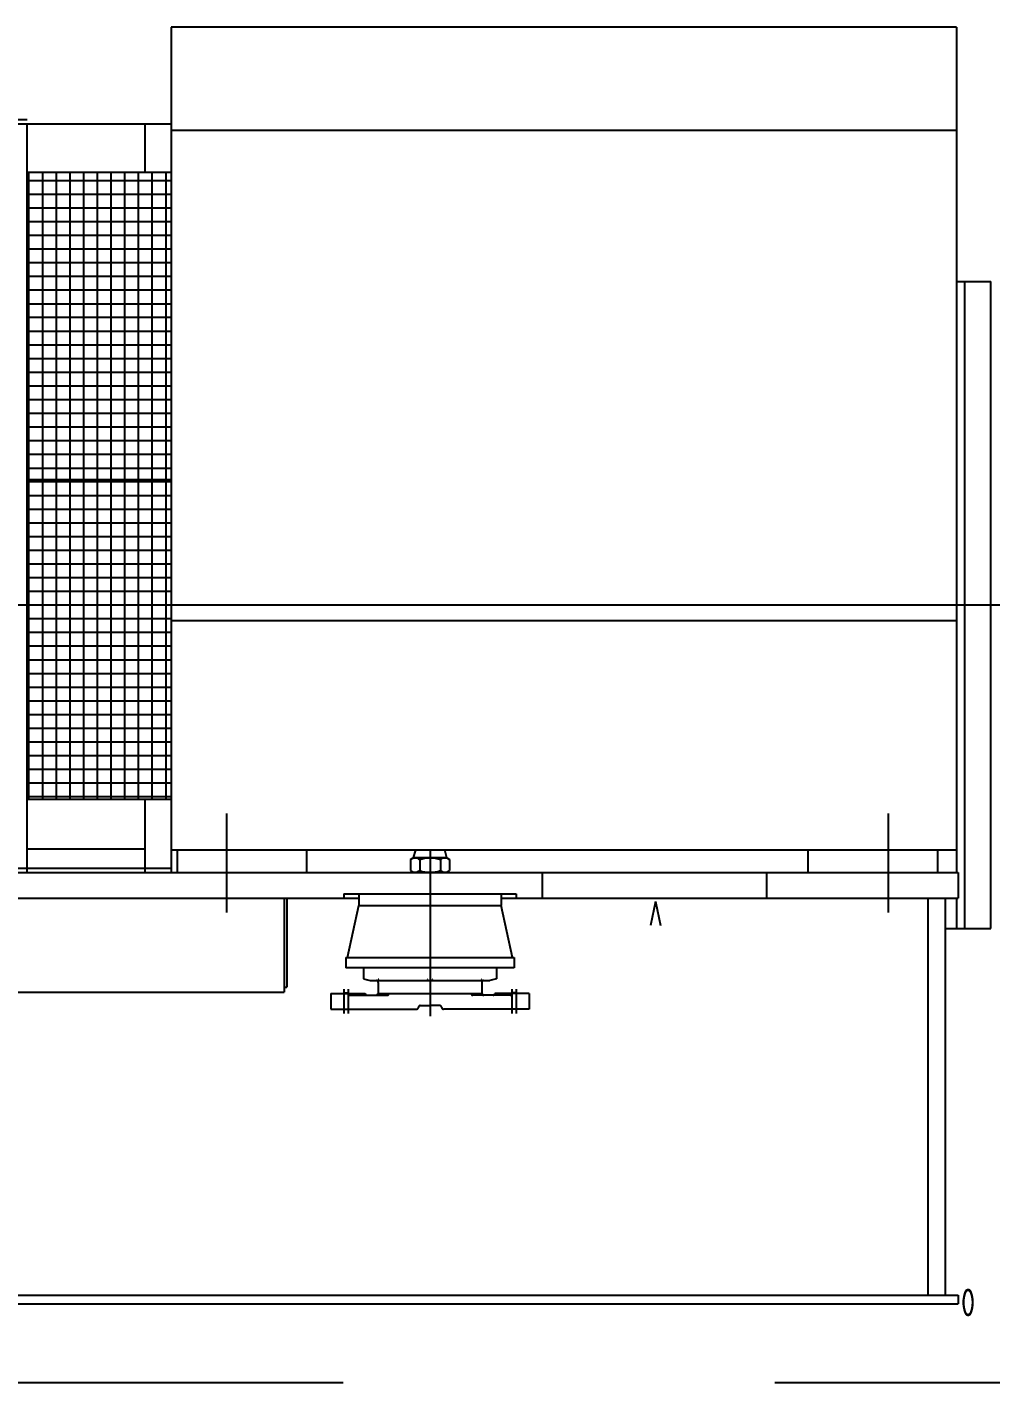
# Model space of a CAD drawing. Header units: millimetres. Extents: x -1838618 to -1600818, y -1770412 to -1553248.
# Drawn here: x -1815471 to -1814354, y -1655445 to -1653874 of the extents above; entities that cross this region are included whole.
import ezdxf

# ---------------------------------------------------------------- set-up
doc = ezdxf.new("R2010")
doc.units = ezdxf.units.MM
doc.header["$LTSCALE"] = 100
doc.linetypes.add('CENTER2', pattern=[28.575, 19.05, -3.175, 3.175, -3.175])
doc.linetypes.add('DASHED', pattern=[0.75, 0.5, -0.25])
for name, color, linetype in [('bt', 7, 'Continuous'), ('PV', 7, 'Continuous'), ('TV', 7, 'Continuous')]:
    doc.layers.add(name, color=color, linetype=linetype)
doc.styles.get("Standard").update_dxf_attribs({"font": 'gbenor.shx', "width": 0.9, "bigfont": 'gbcbig.shx'})

# ---------------------------------------------------------------- blocks, each defined once
blk = doc.blocks.new('GENERATE')
at = {"layer": 'PV', "color": 9, "linetype": 'CENTER2', "ltscale": 25.4}
for p, q in [((1710.5, 1582.9), (800.5, 1582.9)), ((800.5, 1582.9), (800.5, 602.9)), ((1710.5, 1582.9), (1710.5, 602.9)), ((800.5, 1470.4), (611.5, 1470.4)), ((613.5, 1475.9), (633.5, 1475.9)), ((633.5, 602.9), (633.5, 1470.4)), ((770.5, 1414.6), (770.5, 1470.4)), ((1710.5, 1462.9), (800.5, 1462.9)), ((633.5, 1414.6), (800.5, 1414.6)), ((635.7, 687.8), (635.7, 1414.6)), ((651.6, 687.8), (651.6, 1414.6)), ((667.5, 687.8), (667.5, 1414.6)), ((683.4, 687.8), (683.4, 1414.6)), ((699.2, 687.8), (699.2, 1414.6)), ((715.1, 687.8), (715.1, 1414.6)), ((731, 687.8), (731, 1414.6)), ((746.9, 687.8), (746.9, 1414.6)), ((762.7, 687.8), (762.7, 1414.6)), ((778.6, 687.8), (778.6, 1414.6)), ((794.5, 687.8), (794.5, 1414.6)), ((633.5, 1405.1), (800.5, 1405.1)), ((633.5, 1389.2), (800.5, 1389.2)), ((633.5, 1373.4), (800.5, 1373.4)), ((633.5, 1357.5), (800.5, 1357.5)), ((633.5, 1341.6), (800.5, 1341.6)), ((633.5, 1325.7), (800.5, 1325.7)), ((633.5, 1309.9), (800.5, 1309.9)), ((633.5, 1294), (800.5, 1294)), ((633.5, 1278.1), (800.5, 1278.1)), ((1710.5, 1287.9), (1720.5, 1287.9)), ((1720.5, 1287.9), (1750.5, 1287.9)), ((1720.5, 537.9), (1720.5, 1287.9)), ((1750.5, 537.9), (1750.5, 1287.9)), ((633.5, 1262.2), (800.5, 1262.2)), ((633.5, 1246.4), (800.5, 1246.4)), ((633.5, 1230.5), (800.5, 1230.5)), ((633.5, 1214.6), (800.5, 1214.6)), ((633.5, 1198.7), (800.5, 1198.7)), ((633.5, 1182.9), (800.5, 1182.9)), ((633.5, 1167), (800.5, 1167)), ((633.5, 1151.1), (800.5, 1151.1)), ((633.5, 1135.2), (800.5, 1135.2)), ((633.5, 1119.4), (800.5, 1119.4)), ((633.5, 1103.5), (800.5, 1103.5)), ((633.5, 1087.6), (800.5, 1087.6)), ((633.5, 1071.7), (800.5, 1071.7)), ((633.5, 1058.3), (800.5, 1058.3)), ((633.5, 1055.9), (800.5, 1055.9)), ((633.5, 1040), (800.5, 1040)), ((633.5, 1024.1), (800.5, 1024.1)), ((633.5, 1008.2), (800.5, 1008.2)), ((633.5, 992.4), (800.5, 992.4)), ((633.5, 976.5), (800.5, 976.5)), ((633.5, 960.6), (800.5, 960.6)), ((633.5, 944.7), (800.5, 944.7)), ((633.5, 928.9), (800.5, 928.9)), ((611.5, 912.9), (2110.5, 912.9)), ((633.5, 913), (800.5, 913)), ((633.5, 897.1), (800.5, 897.1)), ((633.5, 881.2), (800.5, 881.2)), ((800.5, 894.9), (1710.5, 894.9)), ((633.5, 865.4), (800.5, 865.4)), ((633.5, 849.5), (800.5, 849.5)), ((633.5, 833.6), (800.5, 833.6)), ((633.5, 817.7), (800.5, 817.7)), ((633.5, 801.9), (800.5, 801.9)), ((633.5, 786), (800.5, 786)), ((633.5, 770.1), (800.5, 770.1)), ((633.5, 754.2), (800.5, 754.2)), ((633.5, 738.4), (800.5, 738.4)), ((633.5, 722.5), (800.5, 722.5)), ((633.5, 706.6), (800.5, 706.6)), ((633.5, 690.7), (800.5, 690.7)), ((633.5, 687.8), (800.5, 687.8)), ((770.5, 602.9), (770.5, 687.8)), ((864.5, 671.2), (864.5, 556.3)), ((1631.5, 671.2), (1631.5, 556.3)), ((633.5, 630.3), (770.5, 630.3)), ((800.5, 628.9), (1710.5, 628.9)), ((807.5, 628.9), (807.5, 602.9)), ((957.5, 628.9), (957.5, 602.9)), ((1083.5, 628.9), (1081, 619.9)), ((1100.5, 628.9), (1100.5, 436.1)), ((1120, 619.9), (1117.5, 628.9)), ((1538.5, 628.9), (1538.5, 602.9)), ((1688.5, 628.9), (1688.5, 602.9)), ((1077.9, 617.7), (1081, 619.9)), ((1077.9, 617.7), (1079.1, 618.5)), ((1077.9, 617.7), (1077.9, 605.1)), ((1079.1, 618.5), (1080.4, 619.2)), ((1080.4, 619.2), (1081.8, 619.7)), ((1120, 619.9), (1081, 619.9)), ((1081.8, 619.7), (1083.2, 619.9)), ((1083.2, 619.9), (1084.6, 619.7)), ((1084.6, 619.7), (1086, 619.2)), ((1086, 619.2), (1087.3, 618.5)), ((1087.3, 618.5), (1088.5, 617.7)), ((1088.5, 617.7), (1091.4, 618.6)), ((1088.5, 617.7), (1088.5, 605.1)), ((1091.4, 618.6), (1094.4, 619.3)), ((1094.4, 619.3), (1097.4, 619.7)), ((1097.4, 619.7), (1100.5, 619.9)), ((1100.5, 619.9), (1103.6, 619.7)), ((1103.6, 619.7), (1106.6, 619.3)), ((1106.6, 619.3), (1109.6, 618.6)), ((1109.6, 618.6), (1112.5, 617.7)), ((1112.5, 617.7), (1113.7, 618.5)), ((1112.5, 617.7), (1112.5, 605.1)), ((1113.7, 618.5), (1115, 619.2)), ((1115, 619.2), (1116.4, 619.7)), ((1116.4, 619.7), (1117.8, 619.9)), ((1117.8, 619.9), (1119.2, 619.7)), ((1119.2, 619.7), (1120.6, 619.2)), ((1120, 619.9), (1123.1, 617.7)), ((1120.6, 619.2), (1121.9, 618.5)), ((1121.9, 618.5), (1123.1, 617.7)), ((1123.1, 617.7), (1123.1, 605.1)), ((611.5, 607.9), (800.5, 607.9)), ((611.5, 602.9), (1712.5, 602.9)), ((1077.9, 605.1), (1081, 602.9)), ((1077.9, 605.1), (1079.1, 604.2)), ((1079.1, 604.2), (1080.4, 603.5)), ((1080.4, 603.5), (1081.8, 603)), ((1120, 602.9), (1081, 602.9)), ((1081.8, 603), (1083.2, 602.9)), ((1083.2, 602.9), (1084.6, 603)), ((1084.6, 603), (1086, 603.5)), ((1086, 603.5), (1087.3, 604.2)), ((1087.3, 604.2), (1088.5, 605.1)), ((1088.5, 605.1), (1091.4, 604.1)), ((1091.4, 604.1), (1094.4, 603.5)), ((1094.4, 603.5), (1097.4, 603)), ((1097.4, 603), (1100.5, 602.9)), ((1100.5, 602.9), (1103.6, 603)), ((1103.6, 603), (1106.6, 603.5)), ((1106.6, 603.5), (1109.6, 604.1)), ((1109.6, 604.1), (1112.5, 605.1)), ((1112.5, 605.1), (1113.7, 604.2)), ((1113.7, 604.2), (1115, 603.5)), ((1115, 603.5), (1116.4, 603)), ((1116.4, 603), (1117.8, 602.9)), ((1117.8, 602.9), (1119.2, 603)), ((1119.2, 603), (1120.6, 603.5)), ((1120, 602.9), (1123.1, 605.1)), ((1120.6, 603.5), (1121.9, 604.2)), ((1121.9, 604.2), (1123.1, 605.1)), ((1230.5, 602.9), (1230.5, 572.9)), ((1490.5, 602.9), (1490.5, 572.9)), ((1712.5, 602.9), (1712.5, 572.9)), ((611.5, 572.9), (1018, 572.9)), ((931.5, 572.9), (931.5, 463.9)), ((934.5, 572.9), (934.5, 469.9)), ((1000.5, 577.9), (1200.5, 577.9)), ((1000.5, 577.9), (1000.5, 572.9)), ((1018, 577.9), (1018, 564.4)), ((1183, 577.9), (1183, 564.4)), ((1183, 572.9), (1712.5, 572.9)), ((1200.5, 577.9), (1200.5, 572.9)), ((1677.5, 572.9), (1677.5, 112.9)), ((1697.5, 572.9), (1697.5, 112.9)), ((1710.5, 572.9), (1710.5, 537.9)), ((1005, 504.4), (1018, 564.4)), ((1018, 564.4), (1183, 564.4)), ((1196, 504.4), (1183, 564.4)), ((1697.5, 537.9), (1750.5, 537.9)), ((1003, 504.4), (1198, 504.4)), ((1003, 504.4), (1003, 492.4)), ((1198, 504.4), (1198, 492.4)), ((1198, 492.4), (1003, 492.4)), ((1023.5, 492.4), (1023.5, 479.4)), ((1177.5, 492.4), (1177.5, 479.4)), ((1023.5, 479.4), (1031, 477.4)), ((1031, 477.4), (1170, 477.4)), ((1040.5, 475.4), (1040.5, 462.4)), ((1160.5, 475.4), (1160.5, 462.4)), ((1177.5, 479.4), (1170, 477.4)), ((611.5, 463.9), (931.5, 463.9)), ((931.5, 469.9), (934.5, 469.9)), ((985.5, 462.4), (985.5, 444.4)), ((985.5, 462.4), (1025.5, 462.4)), ((1000.5, 467.4), (1000.5, 439.4)), ((1001, 463.4), (1005.5, 463.4)), ((1001, 463.4), (1001, 462.4)), ((1005.5, 467.4), (1005.5, 439.4)), ((1005.5, 463.4), (1005.5, 462.4)), ((1007.5, 460.4), (1051, 460.4)), ((1040, 462.4), (1160.5, 462.4)), ((1193.5, 460.4), (1150, 460.4)), ((1215.5, 462.4), (1175.5, 462.4)), ((1195.5, 467.4), (1195.5, 439.4)), ((1200, 463.4), (1195.5, 463.4)), ((1195.5, 463.4), (1195.5, 462.4)), ((1200, 463.4), (1200, 462.4)), ((1200.5, 467.4), (1200.5, 439.4)), ((1215.5, 462.4), (1215.5, 444.4)), ((985.5, 444.4), (1085, 444.4)), ((1089, 448.4), (1100.5, 448.4)), ((1112, 448.4), (1100.5, 448.4)), ((1215.5, 444.4), (1116, 444.4)), ((611.5, 112.9), (1712.5, 112.9)), ((1712.5, 112.9), (1712.5, 102.9)), ((611.5, 102.9), (1712.5, 102.9))]:
    blk.add_line(p, q, dxfattribs=at)
at = {"layer": 'PV', "color": 9, "linetype": 'CENTER2'}
blk.add_line((1713.1, 104.3), (1712.5, 104.3), dxfattribs=at)
at = {"layer": 'PV', "color": 9, "linetype": 'CENTER2', "ltscale": 25.4}
for centre, radius, start, end in [((1085.3, 627.9), 2, 149.9273, 165), ((1115.7, 627.9), 2, 14.9998, 30.0727), ((1038.5, 475.4), 2, 360, 90.0004), ((1041, 478.4), 0.5, 90.0016, 180), ((1041, 478.4), 0.5, 180, 269.9984), ((1097.5, 478.4), 0.5, 360, 90.0016), ((1097.5, 478.4), 0.5, 269.9984, 0), ((1103.5, 478.4), 0.5, 89.9983, 180), ((1103.5, 478.4), 0.5, 180, 270.0016), ((1160, 478.4), 0.5, 0, 89.9983), ((1160, 478.4), 0.5, 270.0016, 0), ((1162.5, 475.4), 2, 89.9996, 180), ((1007.5, 462.4), 2, 180, 270), ((1027.5, 462.4), 2, 180, 269.9997), ((1038, 462.4), 2, 269.9997, 0), ((1051, 462.4), 2, 269.9997, 0), ((1150, 462.4), 2, 180, 270.0002), ((1163, 462.4), 2, 180, 270.0002), ((1173.5, 462.4), 2, 270.0002, 0), ((1193.5, 462.4), 2, 270, 360), ((1085, 446.4), 2, 269.9999, 0), ((1089, 446.4), 2, 90.0001, 180), ((1112, 446.4), 2, 0, 89.9998), ((1116, 446.4), 2, 180, 270.0001)]:
    blk.add_arc(centre, radius, start, end, dxfattribs=at)
at = {"layer": 'TV', "color": 9, "linetype": 'CENTER2', "ltscale": 25.4}
for q in [(1356, 541.2), (1367.7, 541.2)]:
    blk.add_line((1361.9, 569.3), q, dxfattribs=at)
at = {"layer": 'PV', "color": 9, "linetype": 'CENTER2', "insert": (1724.1, 104.3), "char_height": 32, "attachment_point": 5}
blk.add_mtext('\\A1;0', dxfattribs=at)

msp = doc.modelspace()

# ---------------------------------------------------------------- linework, layer by layer
at = {"layer": 'bt', "color": 5, "linetype": 'DASHED', "ltscale": 20}
msp.add_line((-1800104.3, -1655445.3), (-1820624.3, -1655445.3), dxfattribs=at)

# ---------------------------------------------------------------- block references
at = {"color": 7}
msp.add_blockref('GENERATE', (-1816104.3, -1655456.4), dxfattribs=at)

doc.saveas('drawing.dxf')
